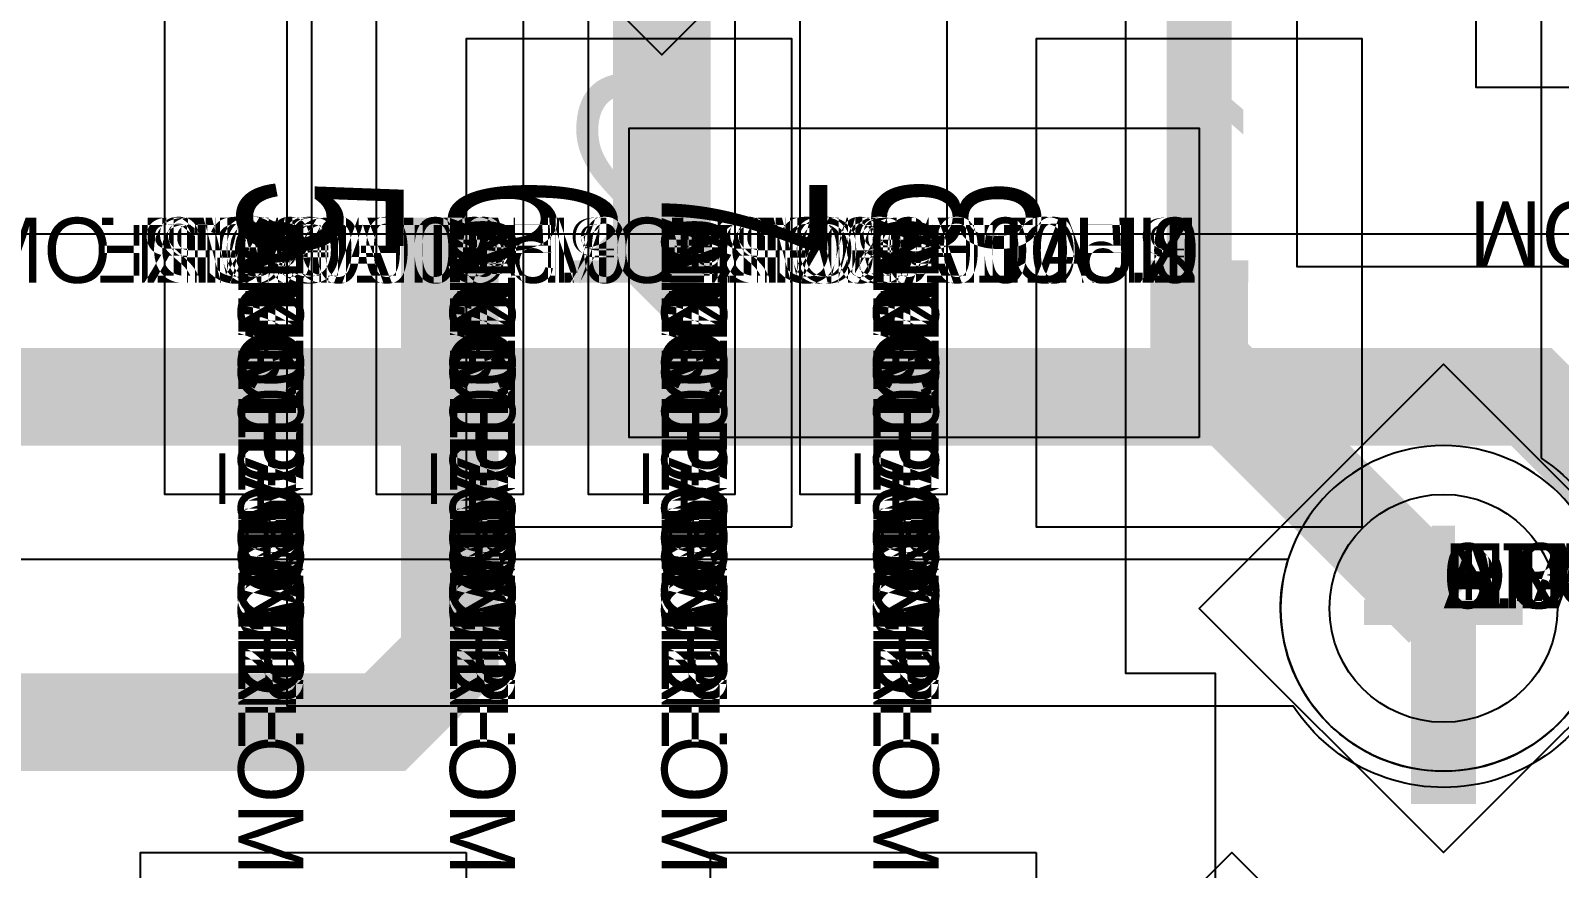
# Model space of a CAD drawing. Extents: x 0 to 323, y 0 to 320.
# Drawn here: x 80.975 to 85.668, y 174.356 to 176.93 of the extents above; entities that cross this region are included whole.
import ezdxf
from ezdxf.enums import TextEntityAlignment as Align

# ---------------------------------------------------------------- set-up
doc = ezdxf.new("R2010")
doc.units = 0
doc.header["$MEASUREMENT"] = 0
doc.layers.get('0').update_dxf_attribs({"linetype": 'CONTINUOUS'})
for name, color, linetype in [('CDN_FIGURES', 7, 'CONTINUOUS'), ('ETCH_BOTTOM', 7, 'CONTINUOUS'), ('ETCH_GND', 3, 'CONTINUOUS'), ('ETCH_INT1', 4, 'CONTINUOUS'), ('ETCH_INT2', 5, 'CONTINUOUS'), ('ETCH_PWR', 6, 'CONTINUOUS'), ('ETCH_TOP', 2, 'CONTINUOUS'), ('MANUFACTURING_NCLEGEND-1-6', 8, 'CONTINUOUS'), ('PACKAGE_GEOMETRY_ASSEMBLY_TOP', 11, 'CONTINUOUS'), ('PACKAGE_GEOMETRY_PIN_NUMBER', 9, 'CONTINUOUS')]:
    doc.layers.add(name, color=color, linetype=linetype)

# ---------------------------------------------------------------- blocks, each defined once
blk = doc.blocks.new('FIGURE_DIAMOND')
at = {"layer": 'CDN_FIGURES'}
blk.add_lwpolyline([(-0.5, 0), (0, 0.5), (0.5, 0), (0, -0.5)], close=True, dxfattribs=at)
blk = doc.blocks.new('PAD_INFO')
for tag in ['SHAPE_TYPE', 'PAD_HEIGHT', 'PAD_LAYER', 'PAD_TYPE', 'PAD_WIDTH']:
    blk.add_attdef(tag, (0, 0), '', height=0.2)
at = {"flags": 2}
blk.add_attdef('CDN_TYPE', (0, 0), '', height=0.2, dxfattribs=at)
blk = doc.blocks.new('DRILL_INFO')
at = {"flags": 2}
blk.add_attdef('CDN_TYPE', (0, 0), '', height=0.2, dxfattribs=at)
for tag in ['FSHAPE', 'FCHAR', 'DRILL_HEIGHT', 'DIAMETER', 'PLATED', 'DRILL_WIDTH']:
    blk.add_attdef(tag, (0, 0), '', height=0.2)
blk = doc.blocks.new('VIA0700X0300')
at = {"layer": 'ETCH_BOTTOM'}
blk.add_circle((0, 0), 0.35, dxfattribs=at)
at = {"layer": 'ETCH_GND'}
blk.add_circle((0, 0), 0.35, dxfattribs=at)
at = {"layer": 'ETCH_INT1'}
blk.add_circle((0, 0), 0.35, dxfattribs=at)
at = {"layer": 'ETCH_INT2'}
blk.add_circle((0, 0), 0.35, dxfattribs=at)
at = {"layer": 'ETCH_PWR'}
blk.add_circle((0, 0), 0.35, dxfattribs=at)
at = {"layer": 'ETCH_TOP'}
blk.add_circle((0, 0), 0.35, dxfattribs=at)
ref = blk.add_blockref('PAD_INFO', (0, 0))
ref.add_attrib('PAD_LAYER', 'ETCH_TOP', (0, 0), dxfattribs={"height": 0.2})
ref.add_attrib('SHAPE_TYPE', 'NULL', (0, 0), dxfattribs={"height": 0.2})
ref.add_attrib('PAD_TYPE', 'ANTIPAD', (0, 0), dxfattribs={"height": 0.2})
ref.add_attrib('PAD_WIDTH', '0.000000', (0, 0), dxfattribs={"height": 0.2})
ref.add_attrib('PAD_HEIGHT', '0.000000', (0, 0), dxfattribs={"height": 0.2})
ref = blk.add_blockref('PAD_INFO', (0, 0))
ref.add_attrib('PAD_LAYER', 'ETCH_GND', (0, 0), dxfattribs={"height": 0.2})
ref.add_attrib('SHAPE_TYPE', 'NULL', (0, 0), dxfattribs={"height": 0.2})
ref.add_attrib('PAD_TYPE', 'ANTIPAD', (0, 0), dxfattribs={"height": 0.2})
ref.add_attrib('PAD_WIDTH', '0.000000', (0, 0), dxfattribs={"height": 0.2})
ref.add_attrib('PAD_HEIGHT', '0.000000', (0, 0), dxfattribs={"height": 0.2})
ref = blk.add_blockref('PAD_INFO', (0, 0))
ref.add_attrib('PAD_LAYER', 'ETCH_INT1', (0, 0), dxfattribs={"height": 0.2})
ref.add_attrib('SHAPE_TYPE', 'NULL', (0, 0), dxfattribs={"height": 0.2})
ref.add_attrib('PAD_TYPE', 'ANTIPAD', (0, 0), dxfattribs={"height": 0.2})
ref.add_attrib('PAD_WIDTH', '0.000000', (0, 0), dxfattribs={"height": 0.2})
ref.add_attrib('PAD_HEIGHT', '0.000000', (0, 0), dxfattribs={"height": 0.2})
ref = blk.add_blockref('PAD_INFO', (0, 0))
ref.add_attrib('PAD_LAYER', 'ETCH_INT2', (0, 0), dxfattribs={"height": 0.2})
ref.add_attrib('SHAPE_TYPE', 'NULL', (0, 0), dxfattribs={"height": 0.2})
ref.add_attrib('PAD_TYPE', 'ANTIPAD', (0, 0), dxfattribs={"height": 0.2})
ref.add_attrib('PAD_WIDTH', '0.000000', (0, 0), dxfattribs={"height": 0.2})
ref.add_attrib('PAD_HEIGHT', '0.000000', (0, 0), dxfattribs={"height": 0.2})
ref = blk.add_blockref('PAD_INFO', (0, 0))
ref.add_attrib('PAD_LAYER', 'ETCH_PWR', (0, 0), dxfattribs={"height": 0.2})
ref.add_attrib('SHAPE_TYPE', 'NULL', (0, 0), dxfattribs={"height": 0.2})
ref.add_attrib('PAD_TYPE', 'ANTIPAD', (0, 0), dxfattribs={"height": 0.2})
ref.add_attrib('PAD_WIDTH', '0.000000', (0, 0), dxfattribs={"height": 0.2})
ref.add_attrib('PAD_HEIGHT', '0.000000', (0, 0), dxfattribs={"height": 0.2})
ref = blk.add_blockref('PAD_INFO', (0, 0))
ref.add_attrib('PAD_LAYER', 'ETCH_BOTTOM', (0, 0), dxfattribs={"height": 0.2})
ref.add_attrib('SHAPE_TYPE', 'NULL', (0, 0), dxfattribs={"height": 0.2})
ref.add_attrib('PAD_TYPE', 'ANTIPAD', (0, 0), dxfattribs={"height": 0.2})
ref.add_attrib('PAD_WIDTH', '0.000000', (0, 0), dxfattribs={"height": 0.2})
ref.add_attrib('PAD_HEIGHT', '0.000000', (0, 0), dxfattribs={"height": 0.2})
ref = blk.add_blockref('PAD_INFO', (0, 0))
ref.add_attrib('PAD_LAYER', 'ETCH_TOP', (0, 0), dxfattribs={"height": 0.2})
ref.add_attrib('SHAPE_TYPE', 'NULL', (0, 0), dxfattribs={"height": 0.2})
ref.add_attrib('PAD_TYPE', 'THERMAL', (0, 0), dxfattribs={"height": 0.2})
ref.add_attrib('PAD_WIDTH', '0.000000', (0, 0), dxfattribs={"height": 0.2})
ref.add_attrib('PAD_HEIGHT', '0.000000', (0, 0), dxfattribs={"height": 0.2})
ref = blk.add_blockref('PAD_INFO', (0, 0))
ref.add_attrib('PAD_LAYER', 'ETCH_GND', (0, 0), dxfattribs={"height": 0.2})
ref.add_attrib('SHAPE_TYPE', 'NULL', (0, 0), dxfattribs={"height": 0.2})
ref.add_attrib('PAD_TYPE', 'THERMAL', (0, 0), dxfattribs={"height": 0.2})
ref.add_attrib('PAD_WIDTH', '0.000000', (0, 0), dxfattribs={"height": 0.2})
ref.add_attrib('PAD_HEIGHT', '0.000000', (0, 0), dxfattribs={"height": 0.2})
ref = blk.add_blockref('PAD_INFO', (0, 0))
ref.add_attrib('PAD_LAYER', 'ETCH_INT1', (0, 0), dxfattribs={"height": 0.2})
ref.add_attrib('SHAPE_TYPE', 'NULL', (0, 0), dxfattribs={"height": 0.2})
ref.add_attrib('PAD_TYPE', 'THERMAL', (0, 0), dxfattribs={"height": 0.2})
ref.add_attrib('PAD_WIDTH', '0.000000', (0, 0), dxfattribs={"height": 0.2})
ref.add_attrib('PAD_HEIGHT', '0.000000', (0, 0), dxfattribs={"height": 0.2})
ref = blk.add_blockref('PAD_INFO', (0, 0))
ref.add_attrib('PAD_LAYER', 'ETCH_INT2', (0, 0), dxfattribs={"height": 0.2})
ref.add_attrib('SHAPE_TYPE', 'NULL', (0, 0), dxfattribs={"height": 0.2})
ref.add_attrib('PAD_TYPE', 'THERMAL', (0, 0), dxfattribs={"height": 0.2})
ref.add_attrib('PAD_WIDTH', '0.000000', (0, 0), dxfattribs={"height": 0.2})
ref.add_attrib('PAD_HEIGHT', '0.000000', (0, 0), dxfattribs={"height": 0.2})
ref = blk.add_blockref('PAD_INFO', (0, 0))
ref.add_attrib('PAD_LAYER', 'ETCH_PWR', (0, 0), dxfattribs={"height": 0.2})
ref.add_attrib('SHAPE_TYPE', 'NULL', (0, 0), dxfattribs={"height": 0.2})
ref.add_attrib('PAD_TYPE', 'THERMAL', (0, 0), dxfattribs={"height": 0.2})
ref.add_attrib('PAD_WIDTH', '0.000000', (0, 0), dxfattribs={"height": 0.2})
ref.add_attrib('PAD_HEIGHT', '0.000000', (0, 0), dxfattribs={"height": 0.2})
ref = blk.add_blockref('PAD_INFO', (0, 0))
ref.add_attrib('PAD_LAYER', 'ETCH_BOTTOM', (0, 0), dxfattribs={"height": 0.2})
ref.add_attrib('SHAPE_TYPE', 'NULL', (0, 0), dxfattribs={"height": 0.2})
ref.add_attrib('PAD_TYPE', 'THERMAL', (0, 0), dxfattribs={"height": 0.2})
ref.add_attrib('PAD_WIDTH', '0.000000', (0, 0), dxfattribs={"height": 0.2})
ref.add_attrib('PAD_HEIGHT', '0.000000', (0, 0), dxfattribs={"height": 0.2})
ref = blk.add_blockref('PAD_INFO', (0, 0))
ref.add_attrib('PAD_LAYER', 'ETCH_TOP', (0, 0), dxfattribs={"height": 0.2})
ref.add_attrib('SHAPE_TYPE', 'CIRCLE', (0, 0), dxfattribs={"height": 0.2})
ref.add_attrib('PAD_TYPE', 'REGULAR', (0, 0), dxfattribs={"height": 0.2})
ref.add_attrib('PAD_WIDTH', '0.700000', (0, 0), dxfattribs={"height": 0.2})
ref.add_attrib('PAD_HEIGHT', '0.700000', (0, 0), dxfattribs={"height": 0.2})
ref = blk.add_blockref('PAD_INFO', (0, 0))
ref.add_attrib('PAD_LAYER', 'ETCH_GND', (0, 0), dxfattribs={"height": 0.2})
ref.add_attrib('SHAPE_TYPE', 'CIRCLE', (0, 0), dxfattribs={"height": 0.2})
ref.add_attrib('PAD_TYPE', 'REGULAR', (0, 0), dxfattribs={"height": 0.2})
ref.add_attrib('PAD_WIDTH', '0.700000', (0, 0), dxfattribs={"height": 0.2})
ref.add_attrib('PAD_HEIGHT', '0.700000', (0, 0), dxfattribs={"height": 0.2})
ref = blk.add_blockref('PAD_INFO', (0, 0))
ref.add_attrib('PAD_LAYER', 'ETCH_INT1', (0, 0), dxfattribs={"height": 0.2})
ref.add_attrib('SHAPE_TYPE', 'CIRCLE', (0, 0), dxfattribs={"height": 0.2})
ref.add_attrib('PAD_TYPE', 'REGULAR', (0, 0), dxfattribs={"height": 0.2})
ref.add_attrib('PAD_WIDTH', '0.700000', (0, 0), dxfattribs={"height": 0.2})
ref.add_attrib('PAD_HEIGHT', '0.700000', (0, 0), dxfattribs={"height": 0.2})
ref = blk.add_blockref('PAD_INFO', (0, 0))
ref.add_attrib('PAD_LAYER', 'ETCH_INT2', (0, 0), dxfattribs={"height": 0.2})
ref.add_attrib('SHAPE_TYPE', 'CIRCLE', (0, 0), dxfattribs={"height": 0.2})
ref.add_attrib('PAD_TYPE', 'REGULAR', (0, 0), dxfattribs={"height": 0.2})
ref.add_attrib('PAD_WIDTH', '0.700000', (0, 0), dxfattribs={"height": 0.2})
ref.add_attrib('PAD_HEIGHT', '0.700000', (0, 0), dxfattribs={"height": 0.2})
ref = blk.add_blockref('PAD_INFO', (0, 0))
ref.add_attrib('PAD_LAYER', 'ETCH_PWR', (0, 0), dxfattribs={"height": 0.2})
ref.add_attrib('SHAPE_TYPE', 'CIRCLE', (0, 0), dxfattribs={"height": 0.2})
ref.add_attrib('PAD_TYPE', 'REGULAR', (0, 0), dxfattribs={"height": 0.2})
ref.add_attrib('PAD_WIDTH', '0.700000', (0, 0), dxfattribs={"height": 0.2})
ref.add_attrib('PAD_HEIGHT', '0.700000', (0, 0), dxfattribs={"height": 0.2})
ref = blk.add_blockref('PAD_INFO', (0, 0))
ref.add_attrib('PAD_LAYER', 'ETCH_BOTTOM', (0, 0), dxfattribs={"height": 0.2})
ref.add_attrib('SHAPE_TYPE', 'CIRCLE', (0, 0), dxfattribs={"height": 0.2})
ref.add_attrib('PAD_TYPE', 'REGULAR', (0, 0), dxfattribs={"height": 0.2})
ref.add_attrib('PAD_WIDTH', '0.700000', (0, 0), dxfattribs={"height": 0.2})
ref.add_attrib('PAD_HEIGHT', '0.700000', (0, 0), dxfattribs={"height": 0.2})
ref = blk.add_blockref('DRILL_INFO', (0, 0))
ref.add_attrib('DIAMETER', '0.300000', (0, 0), dxfattribs={"height": 0.2})
ref.add_attrib('PLATED', 'PLATED', (0, 0), dxfattribs={"height": 0.2})
ref.add_attrib('FSHAPE', 'DIAMOND', (0, 0), dxfattribs={"height": 0.2})
ref.add_attrib('FCHAR', '+', (0, 0), dxfattribs={"height": 0.2})
ref.add_attrib('DRILL_WIDTH', '1.500000', (0, 0), dxfattribs={"height": 0.2})
ref.add_attrib('DRILL_HEIGHT', '1.500000', (0, 0), dxfattribs={"height": 0.2})
for tag in ['CDN_TYPE', 'PIN']:
    blk.add_attdef(tag, (0, 0), '', height=0.2)
at = {"flags": 2}
for tag in ['PSTKNAME', 'BBV']:
    blk.add_attdef(tag, (0, 0), '', height=0.2, dxfattribs=at)
blk = doc.blocks.new('RC1000X1500TS')
at = {"layer": 'ETCH_TOP'}
blk.add_lwpolyline([(-0.5, -0.75), (-0.5, 0.75), (0.5, 0.75), (0.5, -0.75)], close=True, dxfattribs=at)
ref = blk.add_blockref('PAD_INFO', (0, 0))
ref.add_attrib('PAD_LAYER', 'ETCH_TOP', (0, 0), dxfattribs={"height": 0.2})
ref.add_attrib('SHAPE_TYPE', 'NULL', (0, 0), dxfattribs={"height": 0.2})
ref.add_attrib('PAD_TYPE', 'ANTIPAD', (0, 0), dxfattribs={"height": 0.2})
ref.add_attrib('PAD_WIDTH', '0.000000', (0, 0), dxfattribs={"height": 0.2})
ref.add_attrib('PAD_HEIGHT', '0.000000', (0, 0), dxfattribs={"height": 0.2})
ref = blk.add_blockref('PAD_INFO', (0, 0))
ref.add_attrib('PAD_LAYER', 'ETCH_GND', (0, 0), dxfattribs={"height": 0.2})
ref.add_attrib('SHAPE_TYPE', 'NULL', (0, 0), dxfattribs={"height": 0.2})
ref.add_attrib('PAD_TYPE', 'ANTIPAD', (0, 0), dxfattribs={"height": 0.2})
ref.add_attrib('PAD_WIDTH', '0.000000', (0, 0), dxfattribs={"height": 0.2})
ref.add_attrib('PAD_HEIGHT', '0.000000', (0, 0), dxfattribs={"height": 0.2})
ref = blk.add_blockref('PAD_INFO', (0, 0))
ref.add_attrib('PAD_LAYER', 'ETCH_INT1', (0, 0), dxfattribs={"height": 0.2})
ref.add_attrib('SHAPE_TYPE', 'NULL', (0, 0), dxfattribs={"height": 0.2})
ref.add_attrib('PAD_TYPE', 'ANTIPAD', (0, 0), dxfattribs={"height": 0.2})
ref.add_attrib('PAD_WIDTH', '0.000000', (0, 0), dxfattribs={"height": 0.2})
ref.add_attrib('PAD_HEIGHT', '0.000000', (0, 0), dxfattribs={"height": 0.2})
ref = blk.add_blockref('PAD_INFO', (0, 0))
ref.add_attrib('PAD_LAYER', 'ETCH_INT2', (0, 0), dxfattribs={"height": 0.2})
ref.add_attrib('SHAPE_TYPE', 'NULL', (0, 0), dxfattribs={"height": 0.2})
ref.add_attrib('PAD_TYPE', 'ANTIPAD', (0, 0), dxfattribs={"height": 0.2})
ref.add_attrib('PAD_WIDTH', '0.000000', (0, 0), dxfattribs={"height": 0.2})
ref.add_attrib('PAD_HEIGHT', '0.000000', (0, 0), dxfattribs={"height": 0.2})
ref = blk.add_blockref('PAD_INFO', (0, 0))
ref.add_attrib('PAD_LAYER', 'ETCH_PWR', (0, 0), dxfattribs={"height": 0.2})
ref.add_attrib('SHAPE_TYPE', 'NULL', (0, 0), dxfattribs={"height": 0.2})
ref.add_attrib('PAD_TYPE', 'ANTIPAD', (0, 0), dxfattribs={"height": 0.2})
ref.add_attrib('PAD_WIDTH', '0.000000', (0, 0), dxfattribs={"height": 0.2})
ref.add_attrib('PAD_HEIGHT', '0.000000', (0, 0), dxfattribs={"height": 0.2})
ref = blk.add_blockref('PAD_INFO', (0, 0))
ref.add_attrib('PAD_LAYER', 'ETCH_BOTTOM', (0, 0), dxfattribs={"height": 0.2})
ref.add_attrib('SHAPE_TYPE', 'NULL', (0, 0), dxfattribs={"height": 0.2})
ref.add_attrib('PAD_TYPE', 'ANTIPAD', (0, 0), dxfattribs={"height": 0.2})
ref.add_attrib('PAD_WIDTH', '0.000000', (0, 0), dxfattribs={"height": 0.2})
ref.add_attrib('PAD_HEIGHT', '0.000000', (0, 0), dxfattribs={"height": 0.2})
ref = blk.add_blockref('PAD_INFO', (0, 0))
ref.add_attrib('PAD_LAYER', 'ETCH_TOP', (0, 0), dxfattribs={"height": 0.2})
ref.add_attrib('SHAPE_TYPE', 'NULL', (0, 0), dxfattribs={"height": 0.2})
ref.add_attrib('PAD_TYPE', 'THERMAL', (0, 0), dxfattribs={"height": 0.2})
ref.add_attrib('PAD_WIDTH', '0.000000', (0, 0), dxfattribs={"height": 0.2})
ref.add_attrib('PAD_HEIGHT', '0.000000', (0, 0), dxfattribs={"height": 0.2})
ref = blk.add_blockref('PAD_INFO', (0, 0))
ref.add_attrib('PAD_LAYER', 'ETCH_GND', (0, 0), dxfattribs={"height": 0.2})
ref.add_attrib('SHAPE_TYPE', 'NULL', (0, 0), dxfattribs={"height": 0.2})
ref.add_attrib('PAD_TYPE', 'THERMAL', (0, 0), dxfattribs={"height": 0.2})
ref.add_attrib('PAD_WIDTH', '0.000000', (0, 0), dxfattribs={"height": 0.2})
ref.add_attrib('PAD_HEIGHT', '0.000000', (0, 0), dxfattribs={"height": 0.2})
ref = blk.add_blockref('PAD_INFO', (0, 0))
ref.add_attrib('PAD_LAYER', 'ETCH_INT1', (0, 0), dxfattribs={"height": 0.2})
ref.add_attrib('SHAPE_TYPE', 'NULL', (0, 0), dxfattribs={"height": 0.2})
ref.add_attrib('PAD_TYPE', 'THERMAL', (0, 0), dxfattribs={"height": 0.2})
ref.add_attrib('PAD_WIDTH', '0.000000', (0, 0), dxfattribs={"height": 0.2})
ref.add_attrib('PAD_HEIGHT', '0.000000', (0, 0), dxfattribs={"height": 0.2})
ref = blk.add_blockref('PAD_INFO', (0, 0))
ref.add_attrib('PAD_LAYER', 'ETCH_INT2', (0, 0), dxfattribs={"height": 0.2})
ref.add_attrib('SHAPE_TYPE', 'NULL', (0, 0), dxfattribs={"height": 0.2})
ref.add_attrib('PAD_TYPE', 'THERMAL', (0, 0), dxfattribs={"height": 0.2})
ref.add_attrib('PAD_WIDTH', '0.000000', (0, 0), dxfattribs={"height": 0.2})
ref.add_attrib('PAD_HEIGHT', '0.000000', (0, 0), dxfattribs={"height": 0.2})
ref = blk.add_blockref('PAD_INFO', (0, 0))
ref.add_attrib('PAD_LAYER', 'ETCH_PWR', (0, 0), dxfattribs={"height": 0.2})
ref.add_attrib('SHAPE_TYPE', 'NULL', (0, 0), dxfattribs={"height": 0.2})
ref.add_attrib('PAD_TYPE', 'THERMAL', (0, 0), dxfattribs={"height": 0.2})
ref.add_attrib('PAD_WIDTH', '0.000000', (0, 0), dxfattribs={"height": 0.2})
ref.add_attrib('PAD_HEIGHT', '0.000000', (0, 0), dxfattribs={"height": 0.2})
ref = blk.add_blockref('PAD_INFO', (0, 0))
ref.add_attrib('PAD_LAYER', 'ETCH_BOTTOM', (0, 0), dxfattribs={"height": 0.2})
ref.add_attrib('SHAPE_TYPE', 'NULL', (0, 0), dxfattribs={"height": 0.2})
ref.add_attrib('PAD_TYPE', 'THERMAL', (0, 0), dxfattribs={"height": 0.2})
ref.add_attrib('PAD_WIDTH', '0.000000', (0, 0), dxfattribs={"height": 0.2})
ref.add_attrib('PAD_HEIGHT', '0.000000', (0, 0), dxfattribs={"height": 0.2})
ref = blk.add_blockref('PAD_INFO', (0, 0))
ref.add_attrib('PAD_LAYER', 'ETCH_GND', (0, 0), dxfattribs={"height": 0.2})
ref.add_attrib('SHAPE_TYPE', 'NULL', (0, 0), dxfattribs={"height": 0.2})
ref.add_attrib('PAD_TYPE', 'REGULAR', (0, 0), dxfattribs={"height": 0.2})
ref.add_attrib('PAD_WIDTH', '0.000000', (0, 0), dxfattribs={"height": 0.2})
ref.add_attrib('PAD_HEIGHT', '0.000000', (0, 0), dxfattribs={"height": 0.2})
ref = blk.add_blockref('PAD_INFO', (0, 0))
ref.add_attrib('PAD_LAYER', 'ETCH_INT1', (0, 0), dxfattribs={"height": 0.2})
ref.add_attrib('SHAPE_TYPE', 'NULL', (0, 0), dxfattribs={"height": 0.2})
ref.add_attrib('PAD_TYPE', 'REGULAR', (0, 0), dxfattribs={"height": 0.2})
ref.add_attrib('PAD_WIDTH', '0.000000', (0, 0), dxfattribs={"height": 0.2})
ref.add_attrib('PAD_HEIGHT', '0.000000', (0, 0), dxfattribs={"height": 0.2})
ref = blk.add_blockref('PAD_INFO', (0, 0))
ref.add_attrib('PAD_LAYER', 'ETCH_INT2', (0, 0), dxfattribs={"height": 0.2})
ref.add_attrib('SHAPE_TYPE', 'NULL', (0, 0), dxfattribs={"height": 0.2})
ref.add_attrib('PAD_TYPE', 'REGULAR', (0, 0), dxfattribs={"height": 0.2})
ref.add_attrib('PAD_WIDTH', '0.000000', (0, 0), dxfattribs={"height": 0.2})
ref.add_attrib('PAD_HEIGHT', '0.000000', (0, 0), dxfattribs={"height": 0.2})
ref = blk.add_blockref('PAD_INFO', (0, 0))
ref.add_attrib('PAD_LAYER', 'ETCH_PWR', (0, 0), dxfattribs={"height": 0.2})
ref.add_attrib('SHAPE_TYPE', 'NULL', (0, 0), dxfattribs={"height": 0.2})
ref.add_attrib('PAD_TYPE', 'REGULAR', (0, 0), dxfattribs={"height": 0.2})
ref.add_attrib('PAD_WIDTH', '0.000000', (0, 0), dxfattribs={"height": 0.2})
ref.add_attrib('PAD_HEIGHT', '0.000000', (0, 0), dxfattribs={"height": 0.2})
ref = blk.add_blockref('PAD_INFO', (0, 0))
ref.add_attrib('PAD_LAYER', 'ETCH_BOTTOM', (0, 0), dxfattribs={"height": 0.2})
ref.add_attrib('SHAPE_TYPE', 'NULL', (0, 0), dxfattribs={"height": 0.2})
ref.add_attrib('PAD_TYPE', 'REGULAR', (0, 0), dxfattribs={"height": 0.2})
ref.add_attrib('PAD_WIDTH', '0.000000', (0, 0), dxfattribs={"height": 0.2})
ref.add_attrib('PAD_HEIGHT', '0.000000', (0, 0), dxfattribs={"height": 0.2})
ref = blk.add_blockref('DRILL_INFO', (0, 0))
ref.add_attrib('DIAMETER', '0.000000', (0, 0), dxfattribs={"height": 0.2})
ref.add_attrib('PLATED', 'PLATED', (0, 0), dxfattribs={"height": 0.2})
ref.add_attrib('FSHAPE', 'NULL', (0, 0), dxfattribs={"height": 0.2})
ref.add_attrib('DRILL_WIDTH', '0.000000', (0, 0), dxfattribs={"height": 0.2})
ref.add_attrib('DRILL_HEIGHT', '0.000000', (0, 0), dxfattribs={"height": 0.2})
ref = blk.add_blockref('PAD_INFO', (0, 0))
ref.add_attrib('PAD_LAYER', 'ETCH_TOP', (0, 0), dxfattribs={"height": 0.2})
ref.add_attrib('SHAPE_TYPE', 'RECTANGLE', (0, 0), dxfattribs={"height": 0.2})
ref.add_attrib('PAD_TYPE', 'REGULAR', (0, 0), dxfattribs={"height": 0.2})
ref.add_attrib('PAD_WIDTH', '1.000000', (0, 0), dxfattribs={"height": 0.2})
ref.add_attrib('PAD_HEIGHT', '1.500000', (0, 0), dxfattribs={"height": 0.2})
for tag in ['CDN_TYPE', 'PIN']:
    blk.add_attdef(tag, (0, 0), '', height=0.2)
at = {"flags": 2}
for tag in ['PSTKNAME', 'BBV']:
    blk.add_attdef(tag, (0, 0), '', height=0.2, dxfattribs=at)
blk = doc.blocks.new('F56')
at = {"layer": 'PACKAGE_GEOMETRY_ASSEMBLY_TOP'}
blk.add_lwpolyline([(0, -0.475), (1.75, -0.475), (1.75, 0.475), (0, 0.475)], close=True, dxfattribs=at)
at = {"layer": 'ETCH_TOP'}
ref = blk.add_blockref('RC1000X1500TS', (0, 0), dxfattribs=at)
ref.add_attrib('CDN_TYPE', 'PIN', (0, 0), dxfattribs={"height": 0.2})
ref.add_attrib('PIN', '1', (0, 0), dxfattribs={"height": 0.2})
ref = blk.add_blockref('RC1000X1500TS', (1.75, 0), dxfattribs=at)
ref.add_attrib('CDN_TYPE', 'PIN', (0, 0), dxfattribs={"height": 0.2})
ref.add_attrib('PIN', '2', (0, 0), dxfattribs={"height": 0.2})
at = {"flags": 2}
for tag in ['SYMBOL_TYPE', 'CDN_TYPE', 'REFDES']:
    blk.add_attdef(tag, (0, 0), '', height=0.2, dxfattribs=at)
blk = doc.blocks.new('RC1700X0450TS_NS')
at = {"layer": 'ETCH_TOP'}
blk.add_lwpolyline([(-0.85, -0.225), (-0.85, 0.225), (0.85, 0.225), (0.85, -0.225)], close=True, dxfattribs=at)
ref = blk.add_blockref('PAD_INFO', (0, 0))
ref.add_attrib('PAD_LAYER', 'ETCH_TOP', (0, 0), dxfattribs={"height": 0.2})
ref.add_attrib('SHAPE_TYPE', 'NULL', (0, 0), dxfattribs={"height": 0.2})
ref.add_attrib('PAD_TYPE', 'ANTIPAD', (0, 0), dxfattribs={"height": 0.2})
ref.add_attrib('PAD_WIDTH', '0.000000', (0, 0), dxfattribs={"height": 0.2})
ref.add_attrib('PAD_HEIGHT', '0.000000', (0, 0), dxfattribs={"height": 0.2})
ref = blk.add_blockref('PAD_INFO', (0, 0))
ref.add_attrib('PAD_LAYER', 'ETCH_GND', (0, 0), dxfattribs={"height": 0.2})
ref.add_attrib('SHAPE_TYPE', 'NULL', (0, 0), dxfattribs={"height": 0.2})
ref.add_attrib('PAD_TYPE', 'ANTIPAD', (0, 0), dxfattribs={"height": 0.2})
ref.add_attrib('PAD_WIDTH', '0.000000', (0, 0), dxfattribs={"height": 0.2})
ref.add_attrib('PAD_HEIGHT', '0.000000', (0, 0), dxfattribs={"height": 0.2})
ref = blk.add_blockref('PAD_INFO', (0, 0))
ref.add_attrib('PAD_LAYER', 'ETCH_INT1', (0, 0), dxfattribs={"height": 0.2})
ref.add_attrib('SHAPE_TYPE', 'NULL', (0, 0), dxfattribs={"height": 0.2})
ref.add_attrib('PAD_TYPE', 'ANTIPAD', (0, 0), dxfattribs={"height": 0.2})
ref.add_attrib('PAD_WIDTH', '0.000000', (0, 0), dxfattribs={"height": 0.2})
ref.add_attrib('PAD_HEIGHT', '0.000000', (0, 0), dxfattribs={"height": 0.2})
ref = blk.add_blockref('PAD_INFO', (0, 0))
ref.add_attrib('PAD_LAYER', 'ETCH_INT2', (0, 0), dxfattribs={"height": 0.2})
ref.add_attrib('SHAPE_TYPE', 'NULL', (0, 0), dxfattribs={"height": 0.2})
ref.add_attrib('PAD_TYPE', 'ANTIPAD', (0, 0), dxfattribs={"height": 0.2})
ref.add_attrib('PAD_WIDTH', '0.000000', (0, 0), dxfattribs={"height": 0.2})
ref.add_attrib('PAD_HEIGHT', '0.000000', (0, 0), dxfattribs={"height": 0.2})
ref = blk.add_blockref('PAD_INFO', (0, 0))
ref.add_attrib('PAD_LAYER', 'ETCH_PWR', (0, 0), dxfattribs={"height": 0.2})
ref.add_attrib('SHAPE_TYPE', 'NULL', (0, 0), dxfattribs={"height": 0.2})
ref.add_attrib('PAD_TYPE', 'ANTIPAD', (0, 0), dxfattribs={"height": 0.2})
ref.add_attrib('PAD_WIDTH', '0.000000', (0, 0), dxfattribs={"height": 0.2})
ref.add_attrib('PAD_HEIGHT', '0.000000', (0, 0), dxfattribs={"height": 0.2})
ref = blk.add_blockref('PAD_INFO', (0, 0))
ref.add_attrib('PAD_LAYER', 'ETCH_BOTTOM', (0, 0), dxfattribs={"height": 0.2})
ref.add_attrib('SHAPE_TYPE', 'NULL', (0, 0), dxfattribs={"height": 0.2})
ref.add_attrib('PAD_TYPE', 'ANTIPAD', (0, 0), dxfattribs={"height": 0.2})
ref.add_attrib('PAD_WIDTH', '0.000000', (0, 0), dxfattribs={"height": 0.2})
ref.add_attrib('PAD_HEIGHT', '0.000000', (0, 0), dxfattribs={"height": 0.2})
ref = blk.add_blockref('PAD_INFO', (0, 0))
ref.add_attrib('PAD_LAYER', 'ETCH_TOP', (0, 0), dxfattribs={"height": 0.2})
ref.add_attrib('SHAPE_TYPE', 'NULL', (0, 0), dxfattribs={"height": 0.2})
ref.add_attrib('PAD_TYPE', 'THERMAL', (0, 0), dxfattribs={"height": 0.2})
ref.add_attrib('PAD_WIDTH', '0.000000', (0, 0), dxfattribs={"height": 0.2})
ref.add_attrib('PAD_HEIGHT', '0.000000', (0, 0), dxfattribs={"height": 0.2})
ref = blk.add_blockref('PAD_INFO', (0, 0))
ref.add_attrib('PAD_LAYER', 'ETCH_GND', (0, 0), dxfattribs={"height": 0.2})
ref.add_attrib('SHAPE_TYPE', 'NULL', (0, 0), dxfattribs={"height": 0.2})
ref.add_attrib('PAD_TYPE', 'THERMAL', (0, 0), dxfattribs={"height": 0.2})
ref.add_attrib('PAD_WIDTH', '0.000000', (0, 0), dxfattribs={"height": 0.2})
ref.add_attrib('PAD_HEIGHT', '0.000000', (0, 0), dxfattribs={"height": 0.2})
ref = blk.add_blockref('PAD_INFO', (0, 0))
ref.add_attrib('PAD_LAYER', 'ETCH_INT1', (0, 0), dxfattribs={"height": 0.2})
ref.add_attrib('SHAPE_TYPE', 'NULL', (0, 0), dxfattribs={"height": 0.2})
ref.add_attrib('PAD_TYPE', 'THERMAL', (0, 0), dxfattribs={"height": 0.2})
ref.add_attrib('PAD_WIDTH', '0.000000', (0, 0), dxfattribs={"height": 0.2})
ref.add_attrib('PAD_HEIGHT', '0.000000', (0, 0), dxfattribs={"height": 0.2})
ref = blk.add_blockref('PAD_INFO', (0, 0))
ref.add_attrib('PAD_LAYER', 'ETCH_INT2', (0, 0), dxfattribs={"height": 0.2})
ref.add_attrib('SHAPE_TYPE', 'NULL', (0, 0), dxfattribs={"height": 0.2})
ref.add_attrib('PAD_TYPE', 'THERMAL', (0, 0), dxfattribs={"height": 0.2})
ref.add_attrib('PAD_WIDTH', '0.000000', (0, 0), dxfattribs={"height": 0.2})
ref.add_attrib('PAD_HEIGHT', '0.000000', (0, 0), dxfattribs={"height": 0.2})
ref = blk.add_blockref('PAD_INFO', (0, 0))
ref.add_attrib('PAD_LAYER', 'ETCH_PWR', (0, 0), dxfattribs={"height": 0.2})
ref.add_attrib('SHAPE_TYPE', 'NULL', (0, 0), dxfattribs={"height": 0.2})
ref.add_attrib('PAD_TYPE', 'THERMAL', (0, 0), dxfattribs={"height": 0.2})
ref.add_attrib('PAD_WIDTH', '0.000000', (0, 0), dxfattribs={"height": 0.2})
ref.add_attrib('PAD_HEIGHT', '0.000000', (0, 0), dxfattribs={"height": 0.2})
ref = blk.add_blockref('PAD_INFO', (0, 0))
ref.add_attrib('PAD_LAYER', 'ETCH_BOTTOM', (0, 0), dxfattribs={"height": 0.2})
ref.add_attrib('SHAPE_TYPE', 'NULL', (0, 0), dxfattribs={"height": 0.2})
ref.add_attrib('PAD_TYPE', 'THERMAL', (0, 0), dxfattribs={"height": 0.2})
ref.add_attrib('PAD_WIDTH', '0.000000', (0, 0), dxfattribs={"height": 0.2})
ref.add_attrib('PAD_HEIGHT', '0.000000', (0, 0), dxfattribs={"height": 0.2})
ref = blk.add_blockref('PAD_INFO', (0, 0))
ref.add_attrib('PAD_LAYER', 'ETCH_TOP', (0, 0), dxfattribs={"height": 0.2})
ref.add_attrib('SHAPE_TYPE', 'RECTANGLE', (0, 0), dxfattribs={"height": 0.2})
ref.add_attrib('PAD_TYPE', 'REGULAR', (0, 0), dxfattribs={"height": 0.2})
ref.add_attrib('PAD_WIDTH', '1.700000', (0, 0), dxfattribs={"height": 0.2})
ref.add_attrib('PAD_HEIGHT', '0.450000', (0, 0), dxfattribs={"height": 0.2})
ref = blk.add_blockref('PAD_INFO', (0, 0))
ref.add_attrib('PAD_LAYER', 'ETCH_GND', (0, 0), dxfattribs={"height": 0.2})
ref.add_attrib('SHAPE_TYPE', 'NULL', (0, 0), dxfattribs={"height": 0.2})
ref.add_attrib('PAD_TYPE', 'REGULAR', (0, 0), dxfattribs={"height": 0.2})
ref.add_attrib('PAD_WIDTH', '0.000000', (0, 0), dxfattribs={"height": 0.2})
ref.add_attrib('PAD_HEIGHT', '0.000000', (0, 0), dxfattribs={"height": 0.2})
ref = blk.add_blockref('PAD_INFO', (0, 0))
ref.add_attrib('PAD_LAYER', 'ETCH_INT1', (0, 0), dxfattribs={"height": 0.2})
ref.add_attrib('SHAPE_TYPE', 'NULL', (0, 0), dxfattribs={"height": 0.2})
ref.add_attrib('PAD_TYPE', 'REGULAR', (0, 0), dxfattribs={"height": 0.2})
ref.add_attrib('PAD_WIDTH', '0.000000', (0, 0), dxfattribs={"height": 0.2})
ref.add_attrib('PAD_HEIGHT', '0.000000', (0, 0), dxfattribs={"height": 0.2})
ref = blk.add_blockref('PAD_INFO', (0, 0))
ref.add_attrib('PAD_LAYER', 'ETCH_INT2', (0, 0), dxfattribs={"height": 0.2})
ref.add_attrib('SHAPE_TYPE', 'NULL', (0, 0), dxfattribs={"height": 0.2})
ref.add_attrib('PAD_TYPE', 'REGULAR', (0, 0), dxfattribs={"height": 0.2})
ref.add_attrib('PAD_WIDTH', '0.000000', (0, 0), dxfattribs={"height": 0.2})
ref.add_attrib('PAD_HEIGHT', '0.000000', (0, 0), dxfattribs={"height": 0.2})
ref = blk.add_blockref('PAD_INFO', (0, 0))
ref.add_attrib('PAD_LAYER', 'ETCH_PWR', (0, 0), dxfattribs={"height": 0.2})
ref.add_attrib('SHAPE_TYPE', 'NULL', (0, 0), dxfattribs={"height": 0.2})
ref.add_attrib('PAD_TYPE', 'REGULAR', (0, 0), dxfattribs={"height": 0.2})
ref.add_attrib('PAD_WIDTH', '0.000000', (0, 0), dxfattribs={"height": 0.2})
ref.add_attrib('PAD_HEIGHT', '0.000000', (0, 0), dxfattribs={"height": 0.2})
ref = blk.add_blockref('PAD_INFO', (0, 0))
ref.add_attrib('PAD_LAYER', 'ETCH_BOTTOM', (0, 0), dxfattribs={"height": 0.2})
ref.add_attrib('SHAPE_TYPE', 'NULL', (0, 0), dxfattribs={"height": 0.2})
ref.add_attrib('PAD_TYPE', 'REGULAR', (0, 0), dxfattribs={"height": 0.2})
ref.add_attrib('PAD_WIDTH', '0.000000', (0, 0), dxfattribs={"height": 0.2})
ref.add_attrib('PAD_HEIGHT', '0.000000', (0, 0), dxfattribs={"height": 0.2})
ref = blk.add_blockref('DRILL_INFO', (0, 0))
ref.add_attrib('DIAMETER', '0.000000', (0, 0), dxfattribs={"height": 0.2})
ref.add_attrib('PLATED', 'PLATED', (0, 0), dxfattribs={"height": 0.2})
ref.add_attrib('FSHAPE', 'NULL', (0, 0), dxfattribs={"height": 0.2})
ref.add_attrib('DRILL_WIDTH', '0.000000', (0, 0), dxfattribs={"height": 0.2})
ref.add_attrib('DRILL_HEIGHT', '0.000000', (0, 0), dxfattribs={"height": 0.2})
for tag in ['CDN_TYPE', 'PIN']:
    blk.add_attdef(tag, (0, 0), '', height=0.2)
at = {"flags": 2}
for tag in ['PSTKNAME', 'BBV']:
    blk.add_attdef(tag, (0, 0), '', height=0.2, dxfattribs=at)
blk = doc.blocks.new('F28')
at = {"layer": 'ETCH_TOP'}
for p in [(4.3, -1.95), (4.3, 0), (4.3, -1.3), (4.3, -0.65)]:
    blk.add_blockref('RC1700X0450TS_NS', p, dxfattribs=at)
at = {"flags": 2}
for tag in ['SYMBOL_TYPE', 'CDN_TYPE', 'REFDES']:
    blk.add_attdef(tag, (0, 0), '', height=0.2, dxfattribs=at)

msp = doc.modelspace()

# ---------------------------------------------------------------- linework, layer by layer
at = {"layer": 'ETCH_BOTTOM'}
msp.add_lwpolyline([(85.6127, 175.6165, -1.233506), (84.8516, 174.8554), (81.7625, 174.8554), (81.7625, 177.4556), (82.3833, 177.4556, -1.322533), (83.4419, 177.4556), (85.6127, 177.4556)], format="xyb", close=True, dxfattribs=at)
for points in [[(82.9126, 177.6055, 0.3, 0.3, 0), (82.9126, 176.2555, 0.3, 0.3, 0), (82.8126, 176.1555, 0.3, 0.3, 0)], [(84.5626, 176.1555, 0.2, 0.2, 0), (84.5626, 177.5063, 0.2, 0.2, 0)], [(84.5626, 176.1555, 0.3, 0.3, 0), (84.5626, 175.9055, 0.3, 0.3, 0), (85.3126, 175.1555, 0.3, 0.3, 0)], [(85.3126, 174.5547, 0.2, 0.2, 0), (85.3126, 175.1555, 0.2, 0.2, 0)]]:
    msp.add_lwpolyline(points, format="xyseb", dxfattribs=at)
at = {"layer": 'ETCH_INT1'}
msp.add_lwpolyline([(85.8127, 175.1555, 1), (84.8125, 175.1555, 1)], format="xyb", close=True, dxfattribs=at)
at = {"layer": 'ETCH_INT2'}
for points, format in [([(143.3126, 210.5862, 0.3, 0.3, 0), (127.4319, 194.7055, 0.3, 0.3, 0), (127.3126, 194.7055, 0.3, 0.3, 0), (124.8626, 192.2555, 0.3, 0.3, 0), (124.8626, 186.6055, 0.3, 0.3, 0), (119.0846, 180.8275, 0.3, 0.3, 0), (119.0846, 180.7082, 0.3, 0.3, 0), (114.2269, 175.8505, 0.3, 0.3, 0), (105.8483, 175.8505, 0.3, 0.3, 0), (105.6033, 175.6055, 0.3, 0.3, 0), (85.7819, 175.6055, 0.3, 0.3, 0), (85.5819, 175.8055, 0.3, 0.3, 0), (78.9933, 175.8055, 0.3, 0.3, 0), (78.5933, 175.4055, 0.3, 0.3, 0), (70.0433, 175.4055, 0.3, 0.3, 0), (69.6433, 175.0055, 0.3, 0.3, 0), (53.5819, 175.0055, 0.3, 0.3, 0), (52.9819, 175.6055, 0.3, 0.3, 0), (48.3433, 175.6055, 0.3, 0.3, 0), (47.9433, 175.2055, 0.3, 0.3, 0), (22.3626, 175.2055, 0.3, 0.3, 0), (19.7426, 177.8255, 0.3, 0.3, 0), (16.0126, 177.8255, 0.3, 0.3, 0)], "xyseb"), ([(53.789, 175.5056), (59.6355, 175.5056, -1.362386), (60.5897, 175.5056), (69.4362, 175.5056), (69.8362, 175.9056), (77.4623, 175.9056, -2.997003), (78.0629, 175.9056), (78.3862, 175.9056), (78.7862, 176.3056), (85.789, 176.3056)], "xyb"), ([(85.8102, 175.1054, -1.107624), (84.8355, 175.3054), (79.671, 175.3054, -0.99996), (78.7543, 174.9054), (70.2504, 174.9054), (69.8504, 174.5054), (53.3748, 174.5054)], "xyb")]:
    msp.add_lwpolyline(points, format=format, dxfattribs=at)
at = {"layer": 'ETCH_PWR'}
msp.add_lwpolyline([(85.8127, 175.1555, 1), (84.8125, 175.1555, 1)], format="xyb", close=True, dxfattribs=at)
at = {"layer": 'ETCH_TOP'}
for points, format in [([(80.8375, 179.2554), (81.6646, 179.2554, 0.177276), (81.8383, 178.8812), (82.1383, 178.5812, 0.198912), (82.5626, 178.4054), (84.8625, 178.4054), (84.8625, 176.2054), (86.8468, 176.2054, 0.312499)], "xyb"), ([(87.2125, 172.4266), (84.6127, 172.4266), (84.6127, 174.9556), (84.3377, 174.9556), (84.3377, 177.7556), (83.3896, 177.7556, 0.733667), (82.4356, 177.7556), (80.8375, 177.7556)], "xyb"), ([(82.9126, 176.3555, 0.3, 0.3, 0), (82.9126, 177.6055, 0.3, 0.3, 0)], "xyseb"), ([(82.2626, 176.3555, 0.3, 0.3, 0), (82.2626, 175.0055, 0.3, 0.3, 0), (82.0626, 174.8055, 0.3, 0.3, 0), (80.6626, 174.8055, 0.3, 0.3, 0), (79.7626, 173.9055, 0.3, 0.3, 0), (79.5626, 173.9055, 0.3, 0.3, 0)], "xyseb")]:
    msp.add_lwpolyline(points, format=format, dxfattribs=at)

# ---------------------------------------------------------------- block references
for name, p, rotation in [('F28', (83.5626, 180.6555), 270), ('F56', (86.1626, 179.0055), 270), ('F56', (83.5626, 173.6555), 180)]:
    msp.add_blockref(name, p, dxfattribs=dict(rotation=rotation))
at = {"xscale": -1}
msp.add_blockref('F56', (84.5626, 176.1555), dxfattribs=at)
at = {"layer": 'ETCH_TOP', "rotation": 180}
msp.add_blockref('VIA0700X0300', (87.4126, 176.4055), dxfattribs=at)
at = {"layer": 'ETCH_TOP'}
msp.add_blockref('VIA0700X0300', (85.3126, 175.1555), dxfattribs=at)
at = {"layer": 'MANUFACTURING_NCLEGEND-1-6', "xscale": 1.5, "yscale": 1.5}
for p in [(82.9126, 177.6055), (85.3126, 175.1555), (84.6626, 173.6555)]:
    msp.add_blockref('FIGURE_DIAMOND', p, dxfattribs=at)

# ---------------------------------------------------------------- texts
at = {"layer": 'MANUFACTURING_NCLEGEND-1-6'}
msp.add_text('+', height=0.75, dxfattribs=at).set_placement((85.3126, 175.1555), align=Align.MIDDLE_CENTER)
at = {"layer": 'PACKAGE_GEOMETRY_PIN_NUMBER', "text_generation_flag": 2, "width": 0.88}
for s, p in [('2', (82.8126, 176.1555)), ('1', (84.5626, 176.1555))]:
    msp.add_text(s, height=0.635, dxfattribs=at).set_placement(p, align=Align.CENTER)
at = {"layer": 'PACKAGE_GEOMETRY_PIN_NUMBER', "width": 0.649606}
for s, p in [('5', (81.6126, 176.3555)), ('6', (82.2626, 176.3555)), ('7', (82.9126, 176.3555)), ('8', (83.5626, 176.3555))]:
    msp.add_text(s, height=0.508, rotation=270, dxfattribs=at).set_placement(p, align=Align.CENTER)

doc.saveas('drawing.dxf')
